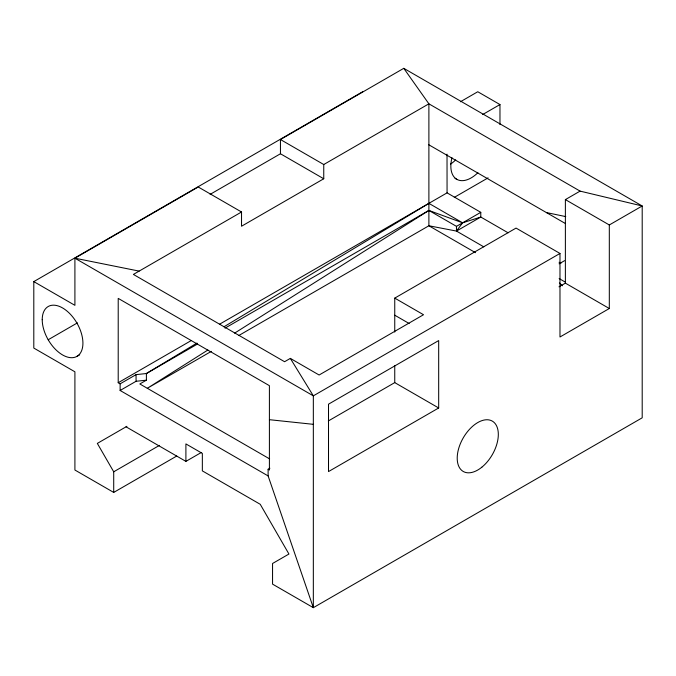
<?xml version="1.0" encoding="UTF-8"?>
<svg xmlns="http://www.w3.org/2000/svg" width="676" height="676" viewBox="0 0 676 676"><rect width="100%" height="100%" fill="white"/><g stroke="black" fill="none" stroke-linecap="round" stroke-linejoin="round"><path stroke-width="1.01" d="M362.666 91.742L33.8 281.605L33.8 348.064L74.909 371.8L74.909 470.023L113.712 492.424L176.749 456.03M113.712 492.424L113.712 471.789L97.327 443.405L126.919 426.319M197.595 343.966L146.405 373.524L136.062 374.631L120.125 383.833L118.207 382.726L118.216 298.386L269.403 385.675L269.403 470.014L268.118 469.271L268.118 475.921L313.334 607.673L642.2 417.81L642.2 205.977L403.775 68.327L280.447 139.526L280.447 153.765L323.753 178.768L323.753 164.53L280.447 139.526M268.118 475.921L120.125 390.475L120.125 383.833M120.125 390.475L136.062 381.281L136.062 374.631M269.623 458.903L139.831 383.968L146.405 380.174L146.405 373.524L196.944 343.078M126.049 426.826L185.9 461.378L185.9 443.912L202.344 453.402L202.344 470.876L260.226 504.288L288.939 554.033L272.555 563.488L272.555 584.132L313.334 607.673L313.334 395.849L290.334 358.398L284.579 361.719L133.392 274.431L241.535 211.994L241.535 226.232L323.753 178.768M475.507 252.68L428.888 225.767L428.888 103.825L403.775 68.327M238.738 335.55L428.888 225.767L456.469 231.074L462.604 222.818L480.788 217.038L508.107 232.806M207.895 350.016L147.292 388.294L211.309 351.376M234.623 333.133L428.888 210.439L462.604 222.818L428.888 203.358L224.018 326.77M210.109 194.375L280.447 153.765M323.753 164.53L428.888 103.825L580.084 191.114L642.2 205.977L609.313 224.964L565.381 199.606L565.381 283.143L609.313 308.51L609.313 224.964M48.19 339.749L77.419 322.875M460.415 101.763L477.771 91.742L499.97 104.56L499.97 124.595M482.605 114.574L499.97 104.56M76.963 356.362L79.7 354.782M118.207 382.726L191.308 340.518M219.641 324.167L447.064 192.863L480.78 212.332L480.788 217.038L456.469 231.074L456.469 226.359L428.888 210.439L225.024 328.139M454.289 197.384L488.089 177.864M456.469 226.359L480.78 212.332M394.75 332.06L394.75 298.116L516.05 228.082L559.981 253.449L559.981 336.994L609.313 308.51M565.381 199.606L580.084 191.114M113.712 471.789L159.451 445.383M185.9 461.378L201.372 452.447M559.981 253.449L313.334 395.849L74.909 258.198L74.909 305.332L33.8 281.605M559.103 263.834L564.561 260.691M558.984 286.835L565.381 283.143M328.282 420.987L394.75 382.608L438.682 407.974L438.682 340.569L328.511 404.172L328.511 471.578L438.682 407.974M268.118 469.271L269.885 468.248M136.062 381.281L146.405 380.174M269.403 419.695L313.334 424.325M139.146 271.11L74.909 258.198L198.237 186.99L241.535 211.994M428.821 144.791L546.369 212.551L565.778 216.607M546.369 212.551L565.508 223.595M455.024 178.295L456.799 179.317A28.772 16.613 -60 0 0 477.907 172.701M559.094 262.246L560.911 263.294M559.128 278.546L565.499 282.23M456.469 231.074L483.788 246.85M394.75 298.116L423.522 314.729L319.114 375.011L290.334 358.398M394.75 315.202L409.141 323.508M559.39 282.999L562.457 285.779M447.022 154.162L447.064 192.863M394.75 365.758L394.75 382.608M456.799 179.317A28.772 16.613 -60 0 1 451.982 157.728M455.708 159.882A28.772 16.613 -60 0 1 450.503 164.133M481.827 467.209A29.068 16.782 -60 0 0 493.184 421.689A29.068 16.782 -60 0 0 458.286 449.962A29.068 16.782 -60 0 0 481.827 467.209M42.225 319.697A28.772 16.613 60 0 0 72.746 357.663A28.772 16.613 60 0 0 72.746 316.968A28.772 16.613 60 0 0 42.225 319.697"/></g></svg>
